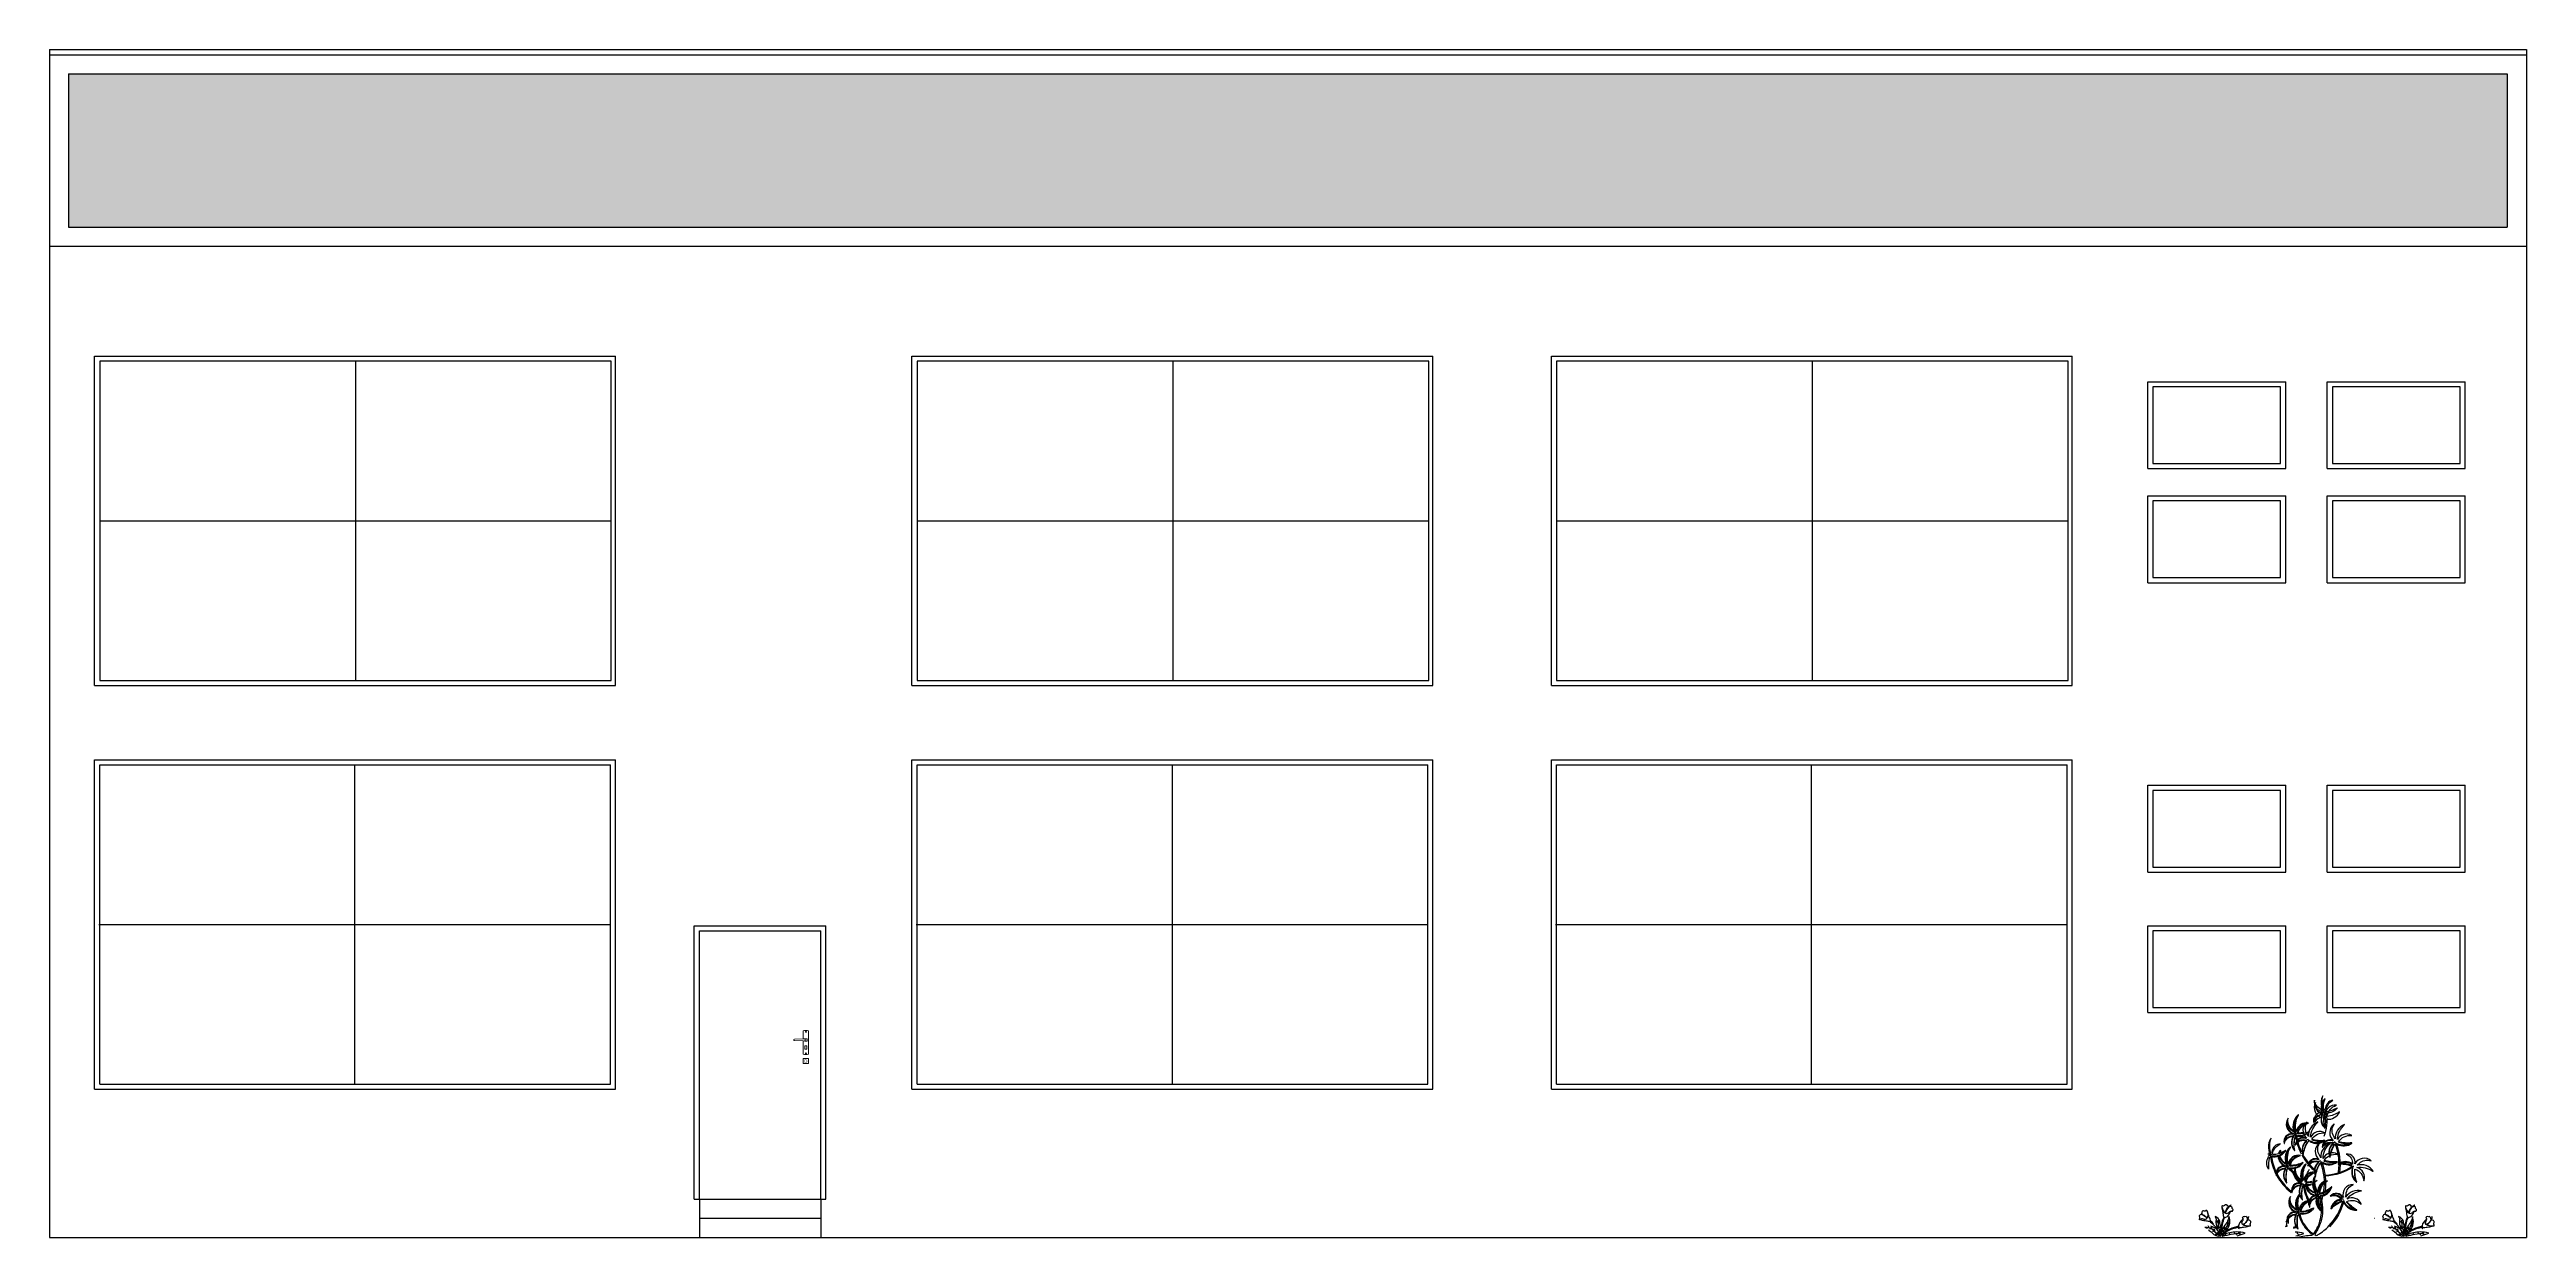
# Model space of a CAD drawing. Extents: x -4780 to 4154, y -1673 to 3208.
# Drawn here: x 686.38 to 705.78, y -458.84 to -449.54 of the extents above; entities that cross this region are included whole.
import ezdxf
from ezdxf.enums import TextEntityAlignment as Align

# ---------------------------------------------------------------- set-up
doc = ezdxf.new("R2010")
doc.units = 0
doc.header["$MEASUREMENT"] = 0
doc.layers.add('003 - Parede2', color=10, linetype='Continuous', lineweight=15)
for name, color, linetype in [('COTAS', 5, 'Continuous'), ('JARDIM', 74, 'Continuous'), ('PENA01', 1, 'Continuous'), ('PENA02', 2, 'Continuous'), ('PILARES', 6, 'Continuous'), ('VEGET', 74, 'Continuous'), ('VEGET-I', 74, 'Continuous')]:
    doc.layers.add(name, color=color, linetype=linetype)
doc.styles.add('SCHOBK', font='txt', dxfattribs={"oblique": 15})

msp = doc.modelspace()

# ---------------------------------------------------------------- hatches: boundary and pattern name
at = {"layer": 'PENA01', "linetype": 'Continuous'}
h = msp.add_hatch(color=5, dxfattribs=at)
h.set_gradient(color1=(0, 0, 255), one_color=1, tint=1, name='CURVED')
h.paths.add_polyline_path([(686.533, -449.731), (686.533, -450.931), (705.633, -450.931), (705.633, -449.731)])

# ---------------------------------------------------------------- linework, layer by layer
at = {"layer": '003 - Parede2'}
for points in [[(692.286, -457.302), (692.286, -457.407, 0.105143), (692.328, -457.407), (692.328, -457.223, 0.105143), (692.286, -457.223), (692.286, -457.286)], [(692.286, -457.302), (692.217, -457.3, -0.96455), (692.217, -457.289), (692.286, -457.286)]]:
    msp.add_lwpolyline(points, format="xyb", dxfattribs=at)
for points in [[(692.286, -457.286), (692.299, -457.286), (692.316, -457.286), (692.316, -457.303)], [(692.316, -457.303), (692.299, -457.303), (692.286, -457.302)]]:
    msp.add_lwpolyline(points, dxfattribs=at)
msp.add_lwpolyline([(692.327, -457.48), (692.287, -457.48), (692.287, -457.44), (692.327, -457.44)], close=True, dxfattribs=at)
msp.add_lwpolyline([(692.3, -457.342, -0.414214), (692.302, -457.341), (692.313, -457.341, -0.414214), (692.314, -457.342), (692.314, -457.366, -0.414214), (692.313, -457.368), (692.302, -457.368, -0.414214), (692.3, -457.366)], format="xyb", close=True, dxfattribs=at)
for centre, radius in [((692.307, -457.231), 0.00375), ((692.307, -457.231), 0.002), ((692.307, -457.4), 0.00375), ((692.307, -457.4), 0.002)]:
    msp.add_circle(centre, radius, dxfattribs=at)
msp.add_arc((692.292, -457.294), 0.0109, 308.6463, 51.3537, dxfattribs=at)
at = {"layer": 'COTAS', "linetype": 'Continuous'}
for p, q in [((690.783, -451.981), (686.776, -451.981)), ((686.776, -451.981), (686.776, -454.481)), ((690.783, -454.481), (690.783, -451.981)), ((697.186, -451.981), (693.178, -451.981)), ((693.178, -451.981), (693.178, -454.481)), ((697.186, -454.481), (697.186, -451.981)), ((702.193, -451.981), (698.186, -451.981)), ((698.186, -451.981), (698.186, -454.481)), ((702.193, -454.481), (702.193, -451.981)), ((703.858, -452.181), (702.858, -452.181)), ((702.858, -452.181), (702.858, -452.781)), ((703.858, -452.781), (703.858, -452.181)), ((705.263, -452.181), (704.263, -452.181)), ((704.263, -452.181), (704.263, -452.781)), ((705.263, -452.781), (705.263, -452.181)), ((702.858, -452.781), (702.858, -452.781)), ((702.858, -452.781), (703.858, -452.781)), ((704.263, -452.781), (704.263, -452.781)), ((704.263, -452.781), (705.263, -452.781)), ((703.858, -453.075), (702.858, -453.075)), ((702.858, -453.075), (702.858, -453.675)), ((703.858, -453.675), (703.858, -453.075)), ((705.263, -453.075), (704.263, -453.075)), ((704.263, -453.075), (704.263, -453.675)), ((705.263, -453.675), (705.263, -453.075)), ((702.858, -453.675), (702.858, -453.675)), ((702.858, -453.675), (703.858, -453.675)), ((704.263, -453.675), (704.263, -453.675)), ((704.263, -453.675), (705.263, -453.675)), ((686.776, -454.481), (690.783, -454.481)), ((693.178, -454.481), (697.186, -454.481)), ((698.186, -454.481), (702.193, -454.481)), ((686.776, -457.641), (686.776, -455.141)), ((686.776, -455.141), (690.776, -455.141)), ((690.776, -457.641), (690.776, -455.141)), ((693.178, -457.641), (693.178, -455.141)), ((693.178, -455.141), (697.178, -455.141)), ((697.178, -457.641), (697.178, -455.141)), ((698.186, -457.641), (698.186, -455.141)), ((698.186, -455.141), (702.186, -455.141)), ((702.186, -457.641), (702.186, -455.141)), ((703.858, -455.341), (702.858, -455.341)), ((702.858, -455.341), (702.858, -455.941)), ((703.858, -455.941), (703.858, -455.341)), ((705.263, -455.341), (704.263, -455.341)), ((704.263, -455.341), (704.263, -455.941)), ((705.263, -455.941), (705.263, -455.341)), ((702.858, -455.941), (702.858, -455.941)), ((702.858, -455.941), (703.858, -455.941)), ((704.263, -455.941), (704.263, -455.941)), ((704.263, -455.941), (705.263, -455.941)), ((691.473, -458.541), (691.473, -456.441)), ((691.473, -456.441), (692.423, -456.441)), ((692.423, -458.541), (692.423, -456.441)), ((703.858, -456.441), (702.858, -456.441)), ((702.858, -456.441), (702.858, -457.041)), ((703.858, -457.041), (703.858, -456.441)), ((705.263, -456.441), (704.263, -456.441)), ((704.263, -456.441), (704.263, -457.041)), ((705.263, -457.041), (705.263, -456.441)), ((702.858, -457.041), (702.858, -457.041)), ((702.858, -457.041), (703.858, -457.041)), ((704.263, -457.041), (704.263, -457.041)), ((704.263, -457.041), (705.263, -457.041)), ((686.776, -457.641), (690.776, -457.641)), ((693.178, -457.641), (697.178, -457.641)), ((698.186, -457.641), (702.186, -457.641)), ((691.433, -458.541), (692.463, -458.541)), ((691.473, -458.541), (691.473, -458.841)), ((692.423, -458.541), (692.423, -458.841)), ((691.473, -458.691), (692.423, -458.691))]:
    msp.add_line(p, q, dxfattribs=at)
at = {"layer": 'JARDIM'}
for points in [[(704.18, -457.844, 0.022882), (704.164, -457.833, -0.224907), (704.122, -457.766, 0.398073), (704.179, -457.855, 0.398073)], [(704.219, -457.916, 0.302657), (704.32, -457.859, 0.75503), (704.319, -457.858, -0.097712), (704.223, -457.894, -0.292875), (704.294, -457.806, 0.812627), (704.294, -457.805, 0.440709), (704.208, -457.883, -0.206766), (704.207, -457.753, 0.841054), (704.206, -457.752, 0.319879), (704.188, -457.885, 0.02291), (704.172, -457.873, -0.295227), (704.132, -457.786, 0.840529), (704.13, -457.786, 0.48816), (704.183, -457.903, 0.287546), (704.127, -457.936, 0.789131)], [(704.198, -457.841, -0.167514), (704.189, -457.731, 0.258979), (704.187, -457.838, 0.258979)], [(704.213, -457.849, -0.241152), (704.268, -457.766, 0.361333), (704.207, -457.839, 0.361333)], [(704.218, -457.855, 0.083524), (704.303, -457.825, -0.262783), (704.214, -457.868, -0.262783)], [(704.042, -458.019, -0.044702), (703.994, -458.025, -0.292875), (704.077, -457.947, 0.812627), (704.077, -457.946, 0.440709), (703.981, -458.012, -0.206766), (703.997, -457.883, 0.841054), (703.996, -457.882, 0.319879), (703.962, -458.012, 0.02291), (703.947, -457.998, -0.295227), (703.918, -457.907, 0.840529), (703.917, -457.906, 0.48816), (703.954, -458.03, 0.53881), (703.885, -458.105, 0.789131), (703.887, -458.105, -0.350883), (703.956, -458.049, 0.333646), (703.967, -458.161, 0.753256), (703.968, -458.16, -0.110832), (703.973, -458.055, 0.082444), (703.975, -458.046)], [(703.953, -458.034, 0.444917), (703.888, -458.087, -0.285632), (703.956, -458.044, -0.285632)], [(703.958, -458.015, 0.022882), (703.943, -458.001, -0.224907), (703.91, -457.93, 0.398073), (703.956, -458.025, 0.398073)], [(703.976, -458.014, -0.167514), (703.981, -457.904, 0.258979), (703.966, -458.01, 0.258979)], [(704.082, -458.082, 0.093908), (704.09, -458.092, 0.30289), (704.205, -458.083, 0.75503), (704.205, -458.082, -0.097712), (704.102, -458.073, -0.292875), (704.205, -458.024, 0.812627), (704.205, -458.023, 0.440709), (704.093, -458.056, -0.206766), (704.149, -457.939, 0.841054), (704.148, -457.937, 0.319879), (704.075, -458.05, 0.02291), (704.065, -458.032, -0.295227), (704.066, -457.937, 0.840529), (704.065, -457.936, 0.48816), (704.062, -458.064, 0.53881), (703.973, -458.115, 0.789131), (703.975, -458.115, -0.350883), (704.059, -458.084, 0.333646), (704.034, -458.194, 0.753256), (704.035, -458.193, -0.110832), (704.072, -458.094, 0.055091), (704.076, -458.089)], [(703.99, -458.024, -0.241152), (704.056, -457.949, 0.361333), (703.986, -458.013, 0.361333)], [(703.995, -458.03, 0.083524), (704.083, -458.012, -0.262783), (703.989, -458.043, -0.262783)], [(704.118, -457.901, 0.179344), (704.119, -457.943, 0.789131), (704.121, -457.943, -0.350883), (704.183, -457.878, 0.327264), (704.206, -457.987, 0.753256)], [(704.177, -457.864, 0.444917), (704.12, -457.925, -0.285632), (704.182, -457.874, -0.285632)], [(704.195, -457.882, 0.095102), (704.2, -457.974, -0.287922), (704.187, -457.88, -0.287922)], [(704.292, -458.101, 0.093908), (704.3, -458.111, 0.30289), (704.415, -458.102, 0.75503), (704.415, -458.1, -0.097712), (704.312, -458.092, -0.292875), (704.415, -458.043, 0.812627), (704.415, -458.042, 0.440709), (704.303, -458.075, -0.206766), (704.359, -457.957, 0.841054), (704.358, -457.956, 0.319879), (704.285, -458.069, 0.02291), (704.275, -458.051, -0.295227), (704.276, -457.956, 0.840529), (704.275, -457.955, 0.48816), (704.272, -458.083, 0.53881), (704.183, -458.134, 0.789131), (704.185, -458.134, -0.350883), (704.269, -458.103, 0.333646), (704.244, -458.212, 0.753256), (704.245, -458.212, -0.110832), (704.282, -458.113, 0.055091), (704.286, -458.108)], [(704.214, -457.872, -0.140411), (704.195, -458.051)], [(704.207, -457.981, -0.10398), (704.2, -457.882, 0.155552), (704.199, -457.864)], [(704.199, -457.864, 0.059263), (704.205, -457.869, 0.000213)], [(704.205, -457.869, 0.068839), (704.214, -457.872, 0.000213), (704.214, -457.872, 0.75503)], [(703.771, -458.213, 0.095102), (703.764, -458.306, -0.287922), (703.763, -458.211, -0.287922)], [(703.779, -458.173, -0.167514), (703.784, -458.063, 0.258979), (703.769, -458.17, 0.258979)], [(703.777, -458.205, 0.075824), (703.776, -458.197)], [(703.777, -458.196, 0.078004), (703.785, -458.204, 0.117247)], [(703.785, -458.204, 0.05012), (703.791, -458.207, 0.117247), (703.839, -458.205, 0.75503)], [(703.793, -458.184, -0.241152), (703.858, -458.108, 0.361333), (703.788, -458.172, 0.361333)], [(703.797, -458.19, 0.083524), (703.885, -458.171, -0.262783), (703.792, -458.202, -0.262783)], [(703.839, -458.205, 0.314795), (703.892, -458.283, 0.395574), (703.822, -458.33, 0.789131)], [(703.839, -458.205, 0.037459), (703.854, -458.2, 0.75503)], [(703.844, -458.179, -0.067497), (703.854, -458.159, -0.840529), (703.856, -458.16, 0.048726), (703.853, -458.177, 0.048726)], [(703.853, -458.177, -0.008334), (703.844, -458.179, -0.292875)], [(703.844, -458.204, 0.320309), (703.893, -458.278, 0.398073)], [(703.896, -458.268, 0.022882), (703.881, -458.254, -0.171581), (703.85, -458.202, 0.398073)], [(703.854, -458.2, 0.140871), (703.898, -458.162, 0.75503), (703.897, -458.161, -0.044425), (703.853, -458.177, -0.292875)], [(703.93, -458.301, 0.293157), (704.033, -458.256, 0.75503), (704.032, -458.255, -0.097712), (703.932, -458.278, -0.292875), (704.014, -458.2, 0.812627), (704.014, -458.199, 0.440709), (703.919, -458.265, -0.206766), (703.934, -458.136, 0.841054), (703.933, -458.135, 0.319879), (703.9, -458.265, 0.02291), (703.884, -458.251, -0.174474), (703.854, -458.2)], [(703.914, -458.267, -0.167514), (703.919, -458.157, 0.258979), (703.904, -458.263, 0.258979)], [(703.928, -458.277, -0.241152), (703.993, -458.202, 0.361333), (703.923, -458.266, 0.361333)], [(703.968, -458.054, 0.095102), (703.962, -458.146, -0.287922), (703.96, -458.051, -0.287922)], [(703.975, -458.046, 0.075824), (703.973, -458.037)], [(703.975, -458.037, 0.078004), (703.982, -458.044, 0.117247)], [(703.982, -458.044, 0.05012), (703.988, -458.047, 0.117247), (704.037, -458.045, 0.75503)], [(704.06, -458.069, 0.444917), (703.982, -458.098, -0.285632), (704.06, -458.079, -0.285632)], [(704.068, -458.092, 0.095102), (704.033, -458.178, -0.287922), (704.062, -458.087, -0.287922)], [(704.178, -458.248, 0.093908), (704.186, -458.258, 0.30289), (704.302, -458.25, 0.75503), (704.301, -458.248, -0.097712), (704.199, -458.239, -0.292875), (704.301, -458.191, 0.812627), (704.302, -458.189, 0.440709), (704.19, -458.223, -0.206766), (704.245, -458.105, 0.841054), (704.244, -458.104, 0.319879), (704.172, -458.217, 0.02291), (704.162, -458.198, -0.295227), (704.163, -458.103, 0.840529), (704.162, -458.102, 0.48816), (704.159, -458.231, 0.53881), (704.07, -458.281, 0.789131), (704.071, -458.282, -0.350883), (704.155, -458.25, 0.333646), (704.13, -458.36, 0.753256), (704.132, -458.36, -0.110832), (704.169, -458.261, 0.055091), (704.172, -458.256)], [(704.076, -458.089, 0.103266), (704.079, -458.077)], [(704.101, -458.077, 0.083524), (704.19, -458.088, -0.262783), (704.092, -458.088, -0.262783)], [(704.27, -458.087, 0.444917), (704.192, -458.117, -0.285632), (704.27, -458.098, -0.285632)], [(704.278, -458.111, 0.095102), (704.243, -458.197, -0.287922), (704.272, -458.106, -0.287922)], [(704.286, -458.108, 0.103266), (704.289, -458.096)], [(704.311, -458.329, 0.12707), (704.286, -458.108)], [(704.292, -458.101, -0.130846), (704.318, -458.332, 0.200366)], [(704.311, -458.096, 0.083524), (704.4, -458.106, -0.262783), (704.302, -458.107, -0.262783)], [(704.427, -458.288, 0.093908), (704.419, -458.298, 0.30289), (704.452, -458.409, 0.75503), (704.454, -458.408, -0.097712), (704.44, -458.306, -0.292875), (704.51, -458.396, 0.812627), (704.511, -458.396, 0.440709), (704.455, -458.294, -0.206766), (704.581, -458.323, 0.841054), (704.583, -458.322, 0.319879), (704.457, -458.275, 0.02291), (704.473, -458.261, -0.295227), (704.566, -458.242, 0.840529), (704.567, -458.241, 0.48816), (704.44, -458.265, 0.53881), (704.372, -458.189, 0.789131), (704.372, -458.19, -0.350883), (704.421, -458.266, 0.333646), (704.308, -458.265, 0.753256), (704.309, -458.266, -0.110832), (704.413, -458.281, 0.055091), (704.419, -458.283)], [(703.822, -458.33, 0.061423), (703.821, -458.345, 0.789131)], [(703.821, -458.345, 0.056239), (703.823, -458.358, 0.789131), (703.824, -458.358, -0.017017), (703.826, -458.354, 0.333646)], [(703.891, -458.287, 0.444917), (703.826, -458.34, -0.285632), (703.894, -458.297, -0.285632)], [(703.826, -458.354, -0.036726), (703.829, -458.344, 0.333646)], [(703.829, -458.344, -0.291603), (703.894, -458.302, 0.333646), (703.905, -458.414, 0.753256), (703.906, -458.414, -0.110832), (703.91, -458.308, 0.099661), (703.912, -458.297)], [(703.906, -458.307, 0.095102), (703.899, -458.399, -0.287922), (703.898, -458.305, -0.287922)], [(704.015, -458.428, 0.118258), (703.912, -458.297, 0.200493)], [(703.932, -458.283, 0.083524), (704.02, -458.265, -0.262783), (703.927, -458.296, -0.262783)], [(704.023, -458.426, 0.107708), (703.93, -458.301, 0.190798)], [(704.102, -458.403, -0.044702), (704.055, -458.409, -0.292875), (704.137, -458.331, 0.812627), (704.137, -458.329, 0.440709), (704.041, -458.396, -0.206766), (704.057, -458.267, 0.841054), (704.056, -458.266, 0.319879), (704.022, -458.395, 0.02291), (704.007, -458.381, -0.295227), (703.978, -458.29, 0.840529), (703.977, -458.29, 0.48816), (704.014, -458.413, 0.53881), (703.945, -458.489, 0.789131), (703.947, -458.489, -0.350883), (704.016, -458.432, 0.333646), (704.027, -458.545, 0.753256), (704.029, -458.544, -0.110832), (704.033, -458.439, 0.082444), (704.035, -458.429)], [(704.013, -458.418, 0.444917), (703.948, -458.47, -0.285632), (704.016, -458.428, -0.285632)], [(704.018, -458.399, 0.022882), (704.004, -458.385, -0.224907), (703.97, -458.313, 0.398073), (704.016, -458.409, 0.398073)], [(704.036, -458.397, -0.167514), (704.041, -458.287, 0.258979), (704.026, -458.394, 0.258979)], [(704.035, -458.429, 0.075824), (704.034, -458.42)], [(704.035, -458.42, 0.078004), (704.042, -458.427, 0.117247)], [(704.05, -458.408, -0.241152), (704.116, -458.332, 0.361333), (704.046, -458.396, 0.361333)], [(704.055, -458.413, 0.083524), (704.143, -458.395, -0.262783), (704.049, -458.426, -0.262783)], [(704.168, -458.519, 0.302657), (704.258, -458.446, 0.75503), (704.257, -458.446, -0.097712), (704.168, -458.497, -0.292875), (704.224, -458.398, 0.812627), (704.224, -458.397, 0.440709), (704.151, -458.488, -0.206766), (704.13, -458.36, 0.841054), (704.128, -458.359, 0.319879), (704.132, -458.493, 0.02291), (704.114, -458.484, -0.295227), (704.061, -458.405, 0.840529), (704.059, -458.404, 0.48816), (704.13, -458.512, 0.287546), (704.08, -458.554, 0.789131)], [(704.157, -458.235, 0.444917), (704.078, -458.265, -0.285632), (704.157, -458.246, -0.285632)], [(704.147, -458.49, -0.167514), (704.121, -458.384, 0.258979), (704.136, -458.49, 0.258979)], [(704.165, -458.259, 0.095102), (704.13, -458.344, -0.287922), (704.158, -458.254, -0.287922)], [(704.163, -458.497, -0.241152), (704.204, -458.406, 0.361333), (704.156, -458.487, 0.361333)], [(704.172, -458.256, 0.103266), (704.175, -458.244)], [(704.197, -458.477, 0.12707), (704.172, -458.256)], [(704.178, -458.248, -0.130846), (704.205, -458.48, 0.200366)], [(704.197, -458.244, 0.083524), (704.287, -458.254, -0.262783), (704.188, -458.254, -0.262783)], [(704.427, -458.288, -0.130846), (704.206, -458.362, 0.200366)], [(704.208, -458.354, 0.12707), (704.419, -458.283)], [(704.415, -458.277, 0.095102), (704.323, -458.261, -0.287922), (704.418, -458.269, -0.287922)], [(704.419, -458.283, 0.103266), (704.431, -458.284)], [(704.436, -458.306, 0.083524), (704.445, -458.395, -0.262783), (704.424, -458.299, -0.262783)], [(704.08, -458.554, 0.382347), (704.002, -458.625, -0.206766), (704.013, -458.495, 0.841054), (704.012, -458.494, 0.319879), (703.982, -458.625, 0.02291), (703.967, -458.611, -0.295227), (703.936, -458.521, 0.840529), (703.934, -458.521, 0.48816), (703.975, -458.643, 0.53881), (703.909, -458.72, 0.789131), (703.91, -458.72, -0.350883), (703.978, -458.662, 0.304902), (703.986, -458.766, 0.753256)], [(703.979, -458.628, 0.022882), (703.964, -458.615, -0.224907), (703.928, -458.544, 0.398073), (703.977, -458.638, 0.398073)], [(703.997, -458.626, -0.167514), (703.999, -458.516, 0.258979), (703.987, -458.623, 0.258979)], [(704.011, -458.636, -0.241152), (704.074, -458.559, 0.361333), (704.006, -458.625, 0.361333)], [(704.028, -458.437, 0.095102), (704.022, -458.53, -0.287922), (704.02, -458.435, -0.287922)], [(704.077, -458.562, 0.244875), (704.016, -458.637, 0.097712), (704.115, -458.61, -0.75503), (704.116, -458.612, -0.30289), (704.01, -458.659, -0.017491), (704.008, -458.658)], [(704.042, -458.427, 0.05012), (704.048, -458.431, 0.117247), (704.097, -458.429, 0.75503)], [(704.13, -458.497, 0.022882), (704.112, -458.488, -0.224907), (704.06, -458.429, 0.398073), (704.13, -458.507, 0.398073)], [(704.077, -458.562, 0.179344), (704.085, -458.604, 0.789131), (704.087, -458.604, -0.350883), (704.138, -458.53, 0.327264), (704.178, -458.634, 0.753256)], [(704.08, -458.554, 0.036778), (704.077, -458.562, 0.789131)], [(704.13, -458.517, 0.444917), (704.083, -458.586, -0.285632), (704.136, -458.526, -0.285632)], [(704.15, -458.531, 0.095102), (704.17, -458.622, -0.287922), (704.142, -458.531, -0.287922)], [(704.178, -458.628, -0.10398), (704.155, -458.531, 0.155552), (704.152, -458.513)], [(704.152, -458.513, 0.059263), (704.159, -458.517, 0.000213)], [(704.159, -458.517, 0.068839), (704.168, -458.519, 0.000213), (704.168, -458.519, 0.75503)], [(704.169, -458.501, 0.083524), (704.248, -458.459, -0.262783), (704.167, -458.515, -0.262783)], [(704.168, -458.519, -0.140411), (704.178, -458.698)], [(704.236, -458.751, 0.12707), (704.345, -458.557)], [(704.354, -458.554, -0.130846), (704.24, -458.758, 0.200366)], [(704.354, -458.554, 0.093908), (704.354, -458.567, 0.30289), (704.453, -458.628, 0.75503), (704.454, -458.626, -0.097712), (704.376, -458.559, -0.292875), (704.487, -458.579, 0.812627), (704.488, -458.579, 0.440709), (704.378, -458.54, -0.206766), (704.492, -458.477, 0.841054), (704.492, -458.476, 0.319879), (704.367, -458.525, 0.02291), (704.37, -458.504, -0.295227), (704.426, -458.428, 0.840529), (704.426, -458.426, 0.48816), (704.348, -458.529, 0.53881), (704.247, -458.518, 0.789131), (704.247, -458.519, -0.350883), (704.334, -458.542, 0.333646), (704.25, -458.617, 0.753256), (704.251, -458.618, -0.110832), (704.339, -458.559, 0.055091), (704.345, -458.557)], [(704.337, -458.555, 0.095102), (704.258, -458.604, -0.287922), (704.334, -458.547, -0.287922)], [(704.344, -458.531, 0.444917), (704.263, -458.509, -0.285632), (704.338, -458.539, -0.285632)], [(704.345, -458.557, 0.103266), (704.354, -458.549)], [(704.372, -458.562, 0.083524), (704.438, -458.622, -0.262783), (704.358, -458.565, -0.262783)], [(703.526, -458.765, 0.02609), (703.532, -458.772, 0.753256), (703.533, -458.771, -0.01718), (703.53, -458.755, 0.159263)], [(703.974, -458.647, 0.444917), (703.911, -458.702, -0.285632), (703.978, -458.657, -0.285632)], [(703.99, -458.667, 0.095102), (703.986, -458.759, -0.287922), (703.982, -458.664, -0.287922)], [(703.986, -458.766, 0.02609), (703.992, -458.774, 0.753256), (703.994, -458.773, -0.01718), (703.991, -458.757, 0.159263)], [(703.991, -458.757, -0.093474), (703.995, -458.668, 0.155552), (703.996, -458.649)], [(703.999, -458.652, -0.026979), (703.996, -458.649)], [(704.008, -458.658, -0.083658), (703.999, -458.652)], [(703.999, -458.652, 0.070781), (704.021, -458.719, -0.04357)], [(704.008, -458.658, 0.060528), (704.027, -458.714, 0.152798)], [(704.016, -458.642, 0.083524), (704.103, -458.621, -0.262783), (704.011, -458.655, -0.262783)], [(704.17, -458.695, 0.048769), (704.178, -458.634)], [(704.178, -458.634, 0.005753), (704.18, -458.635, 0.753256), (704.181, -458.634, -0.006774), (704.178, -458.628, 0.155552)], [(704.964, -458.765, 0.02609), (704.97, -458.772, 0.753256), (704.971, -458.771, -0.01718), (704.968, -458.755, 0.159263)]]:
    msp.add_lwpolyline(points, format="xyb", dxfattribs=at)
at = {"layer": 'JARDIM', "color": 94}
for points in [[(703.939, -458.302, 0.139201), (704.012, -458.414, 0.103259), (704.083, -458.306)], [(704.119, -458.468, -0.074898), (704.143, -458.562), (704.147, -458.597), (704.159, -458.597), (704.167, -458.586), (704.169, -458.582, 0.061541), (704.197, -458.477)], [(704.021, -458.719, 0.136241), (704.112, -458.819, -0.04357), (704.1, -458.825, 0.039326), (703.993, -458.841, 0.039326)], [(704.027, -458.714, 0.139201), (704.117, -458.813, 0.103259), (704.17, -458.695)], [(704.178, -458.698, -0.074898), (704.142, -458.788), (704.125, -458.819), (704.135, -458.826), (704.147, -458.822), (704.151, -458.819, 0.061541), (704.236, -458.751)]]:
    msp.add_lwpolyline(points, format="xyb", dxfattribs=at)
at = {"layer": 'JARDIM'}
for centre in [(703.973, -458.032), (704.197, -457.86), (703.775, -458.192), (703.91, -458.286), (704.149, -458.51), (703.994, -458.645)]:
    msp.add_circle(centre, 0.00448, dxfattribs=at)
for centre, radius, start, end in [((704.04, -457.797), 0.167, 339.7348, 345.7277), ((703.955, -458.086), 0.0564, 76.4953, 91.4297), ((704.993, -457.522), 1.142, 205.3958, 206.3463), ((703.825, -457.951), 0.167, 332.4764, 338.4693), ((703.959, -457.947), 0.0858, 282.0912, 294.4917), ((704.186, -457.915), 0.0564, 83.7536, 98.6881), ((705.144, -457.225), 1.142, 212.6542, 213.6047), ((704.219, -457.889), 0.0377, 133.6214, 163.1164), ((704.172, -457.777), 0.0858, 289.3496, 301.7501), ((703.894, -457.929), 0.317, 350.4868, 10.9046), ((703.758, -458.246), 0.0564, 76.4953, 91.4297), ((703.794, -458.224), 0.0377, 126.3631, 155.858), ((704.796, -457.682), 1.142, 205.3958, 206.3463), ((703.628, -458.11), 0.167, 332.4764, 338.4693), ((704.208, -458.147), 0.434, 187.6771, 207.0456), ((703.762, -458.107), 0.0858, 282.0912, 294.4917), ((704.208, -458.147), 0.426, 187.5779, 205.3498), ((703.991, -458.064), 0.0377, 126.3631, 155.858), ((704.405, -457.988), 0.434, 187.6771, 207.0456), ((704.405, -457.988), 0.426, 187.5779, 205.3498), ((704.405, -457.988), 0.434, 208.3632, 231.8794), ((704.405, -457.988), 0.426, 207.4362, 231.7816), ((704.087, -458.109), 0.0377, 108.2535, 137.7485), ((704.297, -458.128), 0.0377, 108.2535, 137.7485), ((704.208, -458.147), 0.434, 208.3632, 231.8794), ((704.208, -458.147), 0.426, 207.4362, 231.7816), ((703.893, -458.339), 0.0564, 76.4953, 91.4297), ((703.928, -458.318), 0.0377, 126.3631, 155.858), ((704.931, -457.775), 1.142, 205.3958, 206.3463), ((703.763, -458.204), 0.167, 332.4764, 338.4693), ((703.883, -458.298), 0.0293, 2.3348, 15.7659), ((703.94, -458.269), 0.0344, 217.5003, 246.8184), ((703.897, -458.2), 0.0858, 282.0912, 294.4917), ((703.946, -458.198), 0.105, 258.7715, 260.8202), ((704.051, -458.448), 0.0377, 126.3631, 155.858), ((704.183, -458.276), 0.0377, 108.2535, 137.7485), ((704.465, -458.371), 0.434, 187.6771, 207.0456), ((704.465, -458.371), 0.426, 187.5779, 205.3498), ((704.147, -458.566), 0.0564, 92.8994, 107.8339), ((704.983, -457.732), 1.142, 221.8, 222.7504), ((704.175, -458.535), 0.0377, 142.7672, 172.2622), ((703.984, -458.473), 0.167, 348.8805, 354.8735), ((704.111, -458.432), 0.0858, 298.4953, 310.8958), ((703.861, -458.626), 0.317, 359.6326, 20.0503), ((704.342, -458.579), 0.0377, 72.4818, 101.9768), ((703.978, -458.699), 0.0564, 78.265, 93.1994), ((704.013, -458.676), 0.0377, 128.1328, 157.6277), ((704.998, -458.103), 1.142, 207.1655, 208.116), ((703.844, -458.568), 0.167, 334.2461, 340.239), ((703.978, -458.56), 0.0858, 283.8609, 296.2614)]:
    msp.add_arc(centre, radius, start, end, dxfattribs=at)
at = {"layer": 'PENA01'}
for p, q in [((686.736, -451.941), (690.816, -451.941)), ((686.736, -454.521), (686.736, -451.941)), ((688.78, -451.981), (688.78, -454.481)), ((690.816, -454.521), (690.816, -451.941)), ((693.138, -451.941), (697.218, -451.941)), ((693.138, -454.521), (693.138, -451.941)), ((695.182, -451.981), (695.182, -454.481)), ((697.218, -454.521), (697.218, -451.941)), ((698.146, -451.941), (702.226, -451.941)), ((698.146, -454.521), (698.146, -451.941)), ((700.189, -451.981), (700.189, -454.481)), ((702.226, -454.521), (702.226, -451.941)), ((702.818, -452.141), (703.898, -452.141)), ((702.818, -452.821), (702.818, -452.141)), ((703.898, -452.821), (703.898, -452.141)), ((704.223, -452.141), (705.303, -452.141)), ((704.223, -452.821), (704.223, -452.141)), ((705.303, -452.821), (705.303, -452.141)), ((702.818, -452.821), (703.898, -452.821)), ((704.223, -452.821), (705.303, -452.821)), ((702.818, -453.035), (703.898, -453.035)), ((702.818, -453.715), (702.818, -453.035)), ((703.898, -453.715), (703.898, -453.035)), ((704.223, -453.035), (705.303, -453.035)), ((704.223, -453.715), (704.223, -453.035)), ((705.303, -453.715), (705.303, -453.035)), ((686.776, -453.231), (690.783, -453.231)), ((693.178, -453.231), (697.186, -453.231)), ((698.186, -453.231), (702.193, -453.231)), ((702.818, -453.715), (703.898, -453.715)), ((704.223, -453.715), (705.303, -453.715)), ((686.736, -454.521), (690.816, -454.521)), ((693.138, -454.521), (697.218, -454.521)), ((698.146, -454.521), (702.226, -454.521)), ((686.736, -455.101), (690.816, -455.101)), ((686.736, -457.681), (686.736, -455.101)), ((690.816, -457.681), (690.816, -455.101)), ((693.138, -455.101), (697.218, -455.101)), ((693.138, -457.681), (693.138, -455.101)), ((697.218, -457.681), (697.218, -455.101)), ((698.146, -455.101), (702.226, -455.101)), ((698.146, -457.681), (698.146, -455.101)), ((702.226, -457.681), (702.226, -455.101)), ((688.772, -455.141), (688.772, -457.641)), ((695.175, -455.141), (695.175, -457.641)), ((700.182, -455.141), (700.182, -457.641)), ((702.818, -455.301), (703.898, -455.301)), ((702.818, -455.981), (702.818, -455.301)), ((703.898, -455.981), (703.898, -455.301)), ((704.223, -455.301), (705.303, -455.301)), ((704.223, -455.981), (704.223, -455.301)), ((705.303, -455.981), (705.303, -455.301)), ((702.818, -455.981), (703.898, -455.981)), ((704.223, -455.981), (705.303, -455.981)), ((686.769, -456.391), (690.776, -456.391)), ((691.433, -458.541), (691.433, -456.401)), ((691.433, -456.401), (692.463, -456.401)), ((692.463, -458.541), (692.463, -456.401)), ((693.171, -456.391), (697.178, -456.391)), ((698.178, -456.391), (702.186, -456.391)), ((702.818, -456.401), (703.898, -456.401)), ((702.818, -457.081), (702.818, -456.401)), ((703.898, -457.081), (703.898, -456.401)), ((704.223, -456.401), (705.303, -456.401)), ((704.223, -457.081), (704.223, -456.401)), ((705.303, -457.081), (705.303, -456.401)), ((702.818, -457.081), (703.898, -457.081)), ((704.223, -457.081), (705.303, -457.081)), ((686.736, -457.681), (690.816, -457.681)), ((693.138, -457.681), (697.218, -457.681)), ((698.146, -457.681), (702.226, -457.681)), ((703.225, -458.691), (703.226, -458.691)), ((704.594, -458.691), (704.596, -458.691))]:
    msp.add_line(p, q, dxfattribs=at)
at = {"layer": 'PENA02'}
for p, q in [((686.383, -449.541), (705.783, -449.541)), ((686.383, -449.581), (705.783, -449.581)), ((686.533, -449.731), (705.633, -449.731)), ((686.533, -449.731), (686.533, -450.931)), ((705.633, -449.731), (705.633, -450.931)), ((686.533, -450.931), (705.633, -450.931)), ((686.383, -451.081), (705.783, -451.081))]:
    msp.add_line(p, q, dxfattribs=at)
at = {"layer": 'PILARES'}
for p, q in [((686.383, -449.541), (686.383, -458.841)), ((705.783, -449.541), (705.783, -458.841)), ((686.383, -458.841), (705.783, -458.841))]:
    msp.add_line(p, q, dxfattribs=at)
at = {"layer": 'VEGET', "color": 21}
for points in [[(703.451, -458.6, -0.195055), (703.438, -458.589, 0.501368), (703.419, -458.59, -0.376344), (703.402, -458.594, 0.636994), (703.398, -458.601, 0.091173), (703.405, -458.641, 0.036395), (703.41, -458.677, 0.096784), (703.414, -458.681, 0.035642)], [(703.419, -458.684, 0.182881), (703.429, -458.683, 0.232624), (703.462, -458.642, -0.389519), (703.48, -458.636, 0.287974), (703.485, -458.621, -0.393845), (703.477, -458.605, 0.34066), (703.458, -458.601, -0.062762), (703.453, -458.601, -0.064896)], [(704.889, -458.6, -0.195055), (704.876, -458.589, 0.501368), (704.857, -458.59, -0.376344), (704.84, -458.594, 0.636994), (704.836, -458.601, 0.091173), (704.843, -458.641, 0.036395), (704.848, -458.677, 0.096784), (704.851, -458.681, 0.035642)], [(704.857, -458.684, 0.182881), (704.867, -458.683, 0.232624), (704.9, -458.642, -0.389519), (704.918, -458.636, 0.287974), (704.922, -458.621, -0.393845), (704.915, -458.605, 0.34066), (704.896, -458.601, -0.062762), (704.891, -458.601, -0.064896)], [(703.314, -458.711, -0.222448), (703.303, -458.717, -0.036395), (703.268, -458.71, -0.091173), (703.227, -458.704, -0.636994), (703.222, -458.698, 0.376344), (703.224, -458.681, -0.501368), (703.229, -458.662, 0.195055), (703.244, -458.654, -0.06826)], [(703.307, -458.712, 0.096784), (703.308, -458.707, 0.036395), (703.295, -458.673, 0.091173), (703.282, -458.634, 0.636994), (703.275, -458.63, -0.376344), (703.259, -458.634, 0.501368), (703.241, -458.642, -0.195055), (703.235, -458.658, 0.06826)], [(703.6, -458.699, -0.062762), (703.598, -458.694, 0.34066), (703.587, -458.678, -0.393845), (703.571, -458.676, 0.287974), (703.558, -458.685, -0.389519), (703.557, -458.704, 0.232624), (703.529, -458.749, 0.058292), (703.529, -458.752, 0.020555)], [(703.531, -458.758, 0.222448), (703.541, -458.764, 0.036395), (703.577, -458.757, 0.091173), (703.617, -458.751, 0.636994), (703.623, -458.745, -0.376344), (703.621, -458.728, 0.501368), (703.616, -458.709, -0.195055), (703.601, -458.701, 0.06826)], [(704.752, -458.711, -0.222448), (704.741, -458.717, -0.036395), (704.706, -458.71, -0.091173), (704.665, -458.704, -0.636994), (704.66, -458.698, 0.376344), (704.662, -458.681, -0.501368), (704.667, -458.662, 0.195055), (704.682, -458.654, -0.06826)], [(704.745, -458.712, 0.096784), (704.746, -458.707, 0.036395), (704.733, -458.673, 0.091173), (704.72, -458.634, 0.636994), (704.713, -458.63, -0.376344), (704.696, -458.634, 0.501368), (704.679, -458.642, -0.195055), (704.673, -458.658, 0.06826)], [(705.038, -458.699, -0.062762), (705.035, -458.694, 0.34066), (705.025, -458.678, -0.393845), (705.009, -458.676, 0.287974), (704.996, -458.685, -0.389519), (704.995, -458.704, 0.232624), (704.967, -458.749, 0.058292), (704.967, -458.752, 0.020555)], [(704.969, -458.758, 0.222448), (704.979, -458.764, 0.036395), (705.015, -458.757, 0.091173), (705.055, -458.751, 0.636994), (705.061, -458.745, -0.376344), (705.059, -458.728, 0.501368), (705.054, -458.709, -0.195055), (705.039, -458.701, 0.06826)]]:
    msp.add_lwpolyline(points, format="xyb", dxfattribs=at)
at = {"layer": 'VEGET', "color": 41}
for points in [[(703.453, -458.601, -0.064896), (703.47, -458.589, 0.810808), (703.469, -458.587, 0.06826), (703.451, -458.6, -0.195055)], [(704.891, -458.601, -0.064896), (704.908, -458.589, 0.810808), (704.907, -458.587, 0.06826), (704.889, -458.6, -0.195055)], [(703.601, -458.701, 0.06826), (703.607, -458.679, 0.810808), (703.605, -458.679, -0.064896), (703.6, -458.699, -0.062762)], [(705.039, -458.701, 0.06826), (705.045, -458.679, 0.810808), (705.043, -458.679, -0.064896), (705.038, -458.699, -0.062762)]]:
    msp.add_lwpolyline(points, format="xyb", dxfattribs=at)
at = {"layer": 'VEGET'}
for points in [[(703.303, -458.717, -0.033616), (703.328, -458.737, 0.044708)], [(703.333, -458.734, 0.035076), (703.307, -458.712, 0.096784)], [(703.381, -458.715, 0.275681), (703.344, -458.678, -0.234589), (703.352, -458.705, 0.047492), (703.351, -458.724, 0.04348)], [(703.414, -458.681, 0.035642), (703.401, -458.713, 0.042088)], [(703.407, -458.714, -0.033571), (703.419, -458.684, 0.182881)], [(703.459, -458.729, 0.127589), (703.452, -458.678, -0.086131), (703.438, -458.72, 0.067782)], [(703.529, -458.752, 0.020555), (703.495, -458.762, 0.105029)], [(703.499, -458.767, -0.019885), (703.531, -458.758, 0.222448)], [(703.518, -458.827, 0.039304), (703.58, -458.807, 0.068382), (703.513, -458.798, 0.070573)], [(703.919, -458.731, 0.127589), (703.912, -458.679, -0.086131), (703.899, -458.722, 0.067782)], [(703.99, -458.754, 0.020555), (703.956, -458.764, 0.105029)], [(703.959, -458.769, -0.019885), (703.992, -458.76, 0.222448)], [(703.978, -458.829, 0.039304), (704.04, -458.809, 0.068382), (703.973, -458.8, 0.070573)], [(704.741, -458.717, -0.033616), (704.766, -458.737, 0.044708)], [(704.771, -458.734, 0.035076), (704.745, -458.712, 0.096784)], [(704.819, -458.715, 0.275681), (704.782, -458.678, -0.234589), (704.79, -458.705, 0.047492), (704.789, -458.724, 0.04348)], [(704.851, -458.681, 0.035642), (704.839, -458.713, 0.042088)], [(704.845, -458.714, -0.033571), (704.857, -458.684, 0.182881)], [(704.897, -458.729, 0.127589), (704.89, -458.678, -0.086131), (704.876, -458.72, 0.067782)], [(704.967, -458.752, 0.020555), (704.933, -458.762, 0.105029)], [(704.937, -458.767, -0.019885), (704.969, -458.758, 0.222448)], [(704.956, -458.827, 0.039304), (705.018, -458.807, 0.068382), (704.951, -458.798, 0.070573)]]:
    msp.add_lwpolyline(points, format="xyb", dxfattribs=at)
at = {"layer": 'VEGET-I', "color": 21}
for points in [[(703.398, -458.601, 0.212423), (703.428, -458.652, 0.368913), (703.454, -458.642, -0.372027), (703.48, -458.636, 0.287974)], [(704.836, -458.601, 0.212423), (704.866, -458.652, 0.368913), (704.892, -458.642, -0.372027), (704.918, -458.636, 0.287974)], [(703.282, -458.634, -0.212423), (703.28, -458.693, -0.368913), (703.253, -458.697, 0.372027), (703.227, -458.703, -0.287974)], [(703.307, -458.712, -0.105036), (703.303, -458.717, -0.232624)], [(703.414, -458.681, 0.105036), (703.419, -458.684, 0.232624)], [(703.531, -458.758, -0.105295), (703.529, -458.752, -0.232624)], [(703.617, -458.751, -0.212423), (703.559, -458.739, -0.368913), (703.56, -458.712, 0.372027), (703.558, -458.685, -0.287974)], [(703.992, -458.76, -0.105295), (703.99, -458.754, -0.232624)], [(704.72, -458.634, -0.212423), (704.718, -458.693, -0.368913), (704.691, -458.697, 0.372027), (704.665, -458.703, -0.287974)], [(704.745, -458.712, -0.105036), (704.741, -458.717, -0.232624)], [(704.851, -458.681, 0.105036), (704.857, -458.684, 0.232624)], [(704.969, -458.758, -0.105295), (704.967, -458.752, -0.232624)], [(705.055, -458.751, -0.212423), (704.997, -458.739, -0.368913), (704.998, -458.712, 0.372027), (704.996, -458.685, -0.287974)]]:
    msp.add_lwpolyline(points, format="xyb", dxfattribs=at)
at = {"layer": 'VEGET-I', "color": 41}
for points in [[(703.424, -458.649, -0.172607), (703.451, -458.6, -0.810808)], [(703.453, -458.601, 0.176058), (703.426, -458.649, 0.243738)], [(704.862, -458.649, -0.172607), (704.889, -458.6, -0.810808)], [(704.891, -458.601, 0.176058), (704.864, -458.649, 0.243738)], [(703.234, -458.659, -0.179373), (703.281, -458.691, -0.243738)], [(703.282, -458.689, 0.172607), (703.235, -458.658, 0.810808)], [(703.6, -458.699, -0.179373), (703.562, -458.741, -0.243738)], [(703.563, -458.742, 0.172607), (703.601, -458.701, 0.810808)], [(704.672, -458.659, -0.179373), (704.719, -458.691, -0.243738)], [(704.72, -458.689, 0.172607), (704.673, -458.658, 0.810808)], [(705.038, -458.699, -0.179373), (704.999, -458.741, -0.243738)], [(705.001, -458.742, 0.172607), (705.039, -458.701, 0.810808)]]:
    msp.add_lwpolyline(points, format="xyb", dxfattribs=at)
at = {"layer": 'VEGET-I'}
for points in [[(703.265, -458.76, -0.205437), (703.324, -458.777, 0.058316), (703.387, -458.83, 0.058316)], [(703.363, -458.702, -0.172243), (703.368, -458.725, 0.077621), (703.385, -458.809, 0.077621)], [(703.451, -458.709, -0.192821), (703.441, -458.746, 0.073411), (703.398, -458.826, 0.073411)], [(704.703, -458.76, -0.205437), (704.762, -458.777, 0.058316), (704.825, -458.83, 0.058316)], [(704.801, -458.702, -0.172243), (704.806, -458.725, 0.077621), (704.823, -458.809, 0.077621)], [(704.889, -458.709, -0.192821), (704.879, -458.746, 0.073411), (704.836, -458.826, 0.073411)]]:
    msp.add_lwpolyline(points, format="xyb", dxfattribs=at)
at = {"layer": 'VEGET-I', "color": 94}
for points in [[(703.292, -458.782, -0.082744), (703.319, -458.803, 0.276015), (703.39, -458.829)], [(703.373, -458.798, 0.179213), (703.312, -458.752, 0.069982)], [(703.351, -458.724, 0.1286), (703.365, -458.773)], [(703.39, -458.771, 0.006234), (703.382, -458.726, 0.056573), (703.381, -458.715, -0.234589)], [(703.438, -458.72, -0.059667), (703.421, -458.745, 0.116627), (703.396, -458.802)], [(703.495, -458.762, 0.04487), (703.425, -458.794, 0.057779), (703.423, -458.795, 0.066188), (703.398, -458.826)], [(703.499, -458.767, 0.045412), (703.429, -458.799, 0.0595), (703.427, -458.8, 0.072643), (703.401, -458.833)], [(703.513, -458.798, 0.10961), (703.409, -458.821)], [(703.423, -458.796, 0.188192), (703.459, -458.729, -0.146551)], [(704.73, -458.782, -0.082744), (704.757, -458.803, 0.276015), (704.828, -458.829)], [(704.811, -458.798, 0.179213), (704.75, -458.752, 0.069982)], [(704.789, -458.724, 0.1286), (704.803, -458.773)], [(704.828, -458.771, 0.006234), (704.82, -458.726, 0.056573), (704.819, -458.715, -0.234589)], [(704.876, -458.72, -0.059667), (704.859, -458.745, 0.116627), (704.834, -458.802)], [(704.933, -458.762, 0.04487), (704.863, -458.794, 0.057779), (704.861, -458.795, 0.066188), (704.836, -458.826)], [(704.937, -458.767, 0.045412), (704.867, -458.799, 0.0595), (704.865, -458.8, 0.072643), (704.839, -458.833)], [(704.951, -458.798, 0.10961), (704.847, -458.821)], [(704.861, -458.796, 0.188192), (704.897, -458.729, -0.146551)]]:
    msp.add_lwpolyline(points, format="xyb", dxfattribs=at)
at = {"layer": 'VEGET-I'}
for centre, radius, start, end in [((703.277, -458.734), 0.0326, 262.1173, 302.3996), ((703.287, -458.76), 0.00768, 347.7837, 86.1504), ((703.313, -458.795), 0.0228, 74.4948, 123.9772), ((703.297, -458.773), 0.0228, 0.087, 39.539), ((703.325, -458.875), 0.0822, 77.7818, 91.7847), ((703.301, -458.795), 0.0419, 0.2098, 31.9202), ((703.376, -458.709), 0.0178, 190.0696, 242.4893), ((703.406, -458.737), 0.0455, 197.7137, 226.0983), ((703.399, -458.832), 0.0617, 125.0447, 127.268), ((703.338, -458.808), 0.0304, 345.7417, 17.1654), ((703.36, -458.722), 0.0167, 303.75, 6.6047), ((703.358, -458.754), 0.0228, 315.4705, 358.6447), ((703.368, -458.777), 0.0176, 310.2753, 0.9375), ((703.606, -459.618), 0.811, 94.473, 104.6473), ((703.439, -458.797), 0.0317, 151.6018, 190.6697), ((703.435, -458.772), 0.0191, 146.4115, 207.5873), ((703.393, -458.722), 0.0645, 293.555, 316.3797), ((703.433, -458.728), 0.025, 277.0801, 314.9015), ((703.399, -458.832), 0.0617, 48.3792, 53.4825), ((703.419, -458.732), 0.0258, 326.903, 24.0222), ((703.447, -458.812), 0.0142, 327.9521, 11.4034), ((703.481, -458.806), 0.0193, 338.1322, 6.3235), ((703.519, -458.804), 0.0124, 332.211, 7.6106), ((703.894, -458.73), 0.025, 277.0801, 314.9015), ((703.88, -458.734), 0.0258, 326.903, 24.0222), ((703.979, -458.806), 0.0124, 332.211, 7.6106), ((704.715, -458.734), 0.0326, 262.1173, 302.3996), ((704.725, -458.76), 0.00768, 347.7837, 86.1504), ((704.751, -458.795), 0.0228, 74.4948, 123.9772), ((704.735, -458.773), 0.0228, 0.087, 39.539), ((704.763, -458.875), 0.0822, 77.7818, 91.7847), ((704.738, -458.795), 0.0419, 0.2098, 31.9202), ((704.814, -458.709), 0.0178, 190.0696, 242.4893), ((704.844, -458.737), 0.0455, 197.7137, 226.0983), ((704.837, -458.832), 0.0617, 125.0447, 127.268), ((704.776, -458.808), 0.0304, 345.7417, 17.1654), ((704.798, -458.722), 0.0167, 303.75, 6.6047), ((704.796, -458.754), 0.0228, 315.4705, 358.6447), ((704.806, -458.777), 0.0176, 310.2753, 0.9375), ((705.044, -459.618), 0.811, 94.473, 104.6473), ((704.877, -458.797), 0.0317, 151.6018, 190.6697), ((704.873, -458.772), 0.0191, 146.4115, 207.5873), ((704.831, -458.722), 0.0645, 293.555, 316.3797), ((704.871, -458.728), 0.025, 277.0801, 314.9015), ((704.837, -458.832), 0.0617, 48.3792, 53.4825), ((704.857, -458.732), 0.0258, 326.903, 24.0222), ((704.885, -458.812), 0.0142, 327.9521, 11.4034), ((704.919, -458.806), 0.0193, 338.1322, 6.3235), ((704.957, -458.804), 0.0124, 332.211, 7.6106), ((703.359, -458.784), 0.0328, 243.1659, 284.9091), ((703.413, -458.816), 0.017, 322, 352.8592), ((703.499, -458.845), 0.0316, 52.6194, 89.7867), ((703.541, -458.797), 0.0171, 229.7898, 280.5429), ((704.001, -458.799), 0.0171, 229.7898, 280.5429), ((704.797, -458.784), 0.0328, 243.1659, 284.9091), ((704.85, -458.816), 0.017, 322, 352.8592), ((704.937, -458.845), 0.0316, 52.6194, 89.7867), ((704.979, -458.797), 0.0171, 229.7898, 280.5429)]:
    msp.add_arc(centre, radius, start, end, dxfattribs=at)
at = {"layer": 'VEGET-I', "color": 94}
for centre, radius, start, end in [((703.164, -458.909), 0.237, 19.5464, 46.3581), ((703.632, -458.787), 0.243, 162.2507, 188.8754), ((703.632, -458.787), 0.237, 161.8438, 191.1841), ((704.602, -458.909), 0.237, 19.5464, 46.3581), ((705.07, -458.787), 0.243, 162.2507, 188.8754), ((705.07, -458.787), 0.237, 161.8438, 191.1841)]:
    msp.add_arc(centre, radius, start, end, dxfattribs=at)
at = {"layer": 'VEGET-I', "color": 254}
for centre, radius, start, end in [((703.399, -458.832), 0.0432, 90.892, 95.6625), ((703.399, -458.832), 0.0617, 84.2431, 93.4142), ((704.837, -458.832), 0.0432, 90.892, 95.6625), ((704.837, -458.832), 0.0617, 84.2431, 93.4142)]:
    msp.add_arc(centre, radius, start, end, dxfattribs=at)

# ---------------------------------------------------------------- texts
at = {"layer": '003 - Parede2', "style": 'SCHOBK'}
msp.add_text('D', height=0.025, dxfattribs=at).set_placement((692.307, -457.46), align=Align.MIDDLE)

doc.saveas('drawing.dxf')
